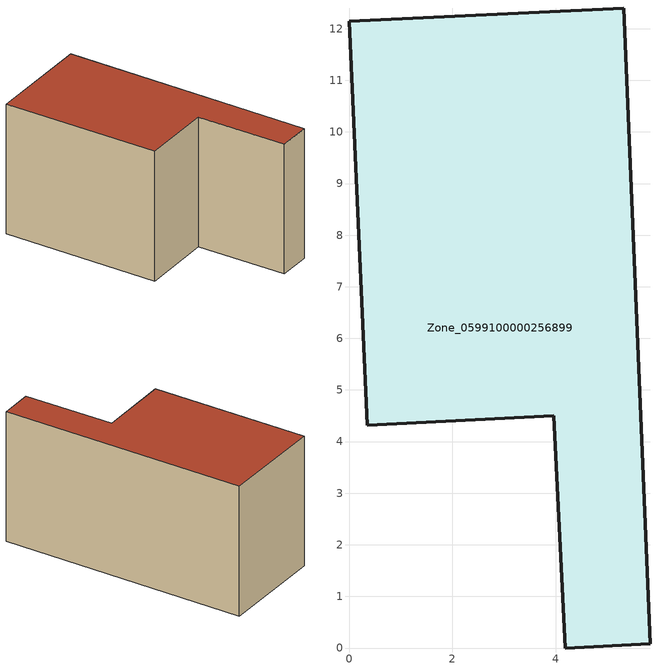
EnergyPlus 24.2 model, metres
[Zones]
Zone_0599100000256899
 floor ground (C_G): 3.97,4.5 0.35,4.32 0,12.14 5.32,12.4 5.84,0.08 4.19,0 z0
 wall outside (C_F): 5.32,12.4 0,12.14 0.35,4.32 3.97,4.5 4.19,0 5.84,0.08 5.32,12.4 z0:6.62
 roof outside (C_R): 5.84,0.08 5.32,12.4 0,12.14 0.35,4.32 3.97,4.5 4.19,0 z6.62
[BUILDING]
Pand.0599100000256899: North Axis=0; Terrain=City; Loads Convergence Tolerance Value=0.04; Temperature Convergence Tolerance Value=0.4; Solar Distribution=FullExterior; Maximum Number of Warmup Days=25; Minimum Number of Warmup Days=1
[Site:Location]
Rotterdam.The.Hague.AP_ZH_NLD Design_Conditions: Latitude=51.96; Longitude=4.45; Time Zone=1; Elevation=-4.5
[SITE:GROUNDTEMPERATURE:BUILDINGSURFACE]
18, 18, 18, 18, 18, 18, 18, 18, 18, 18, 18, 18
[MATERIAL] Thermal Absorptance=0.9; Solar Absorptance=0.7; Visible Absorptance=0.7
Name | Roughness | Thickness | Conductivity | Density | Specific Heat
G.TI.1946 | MediumSmooth | 0.15 | 1 | 540 | 1210
F.TI.1946 | Rough | 0.3 | 0.857143 | 1920 | 840
R.TI.1946 | MediumRough | 0.2 | 0.1 | 1500 | 1000
[CONSTRUCTION]
C_G: G.TI.1946
C_F: F.TI.1946
C_R: R.TI.1946
[ZONE]
Zone_0599100000256899: Type=1; Multiplier=1; Ceiling Height=Autocalculate; Volume=Autocalculate; Floor Area=autocalculate; Part of Total Floor Area=Yes
[ZONEINFILTRATION:DESIGNFLOWRATE]
Infil_Zone_0599100000256899: Zone or ZoneList or Space or SpaceList=Zone_0599100000256899; Schedule=AlwaysOn; Design Flow Rate Calculation Method=Flow/Area; Flow Rate per Floor Area=0.003; Constant Term Coefficient=1; Temperature Term Coefficient=0; Velocity Term Coefficient=0; Velocity Squared Term Coefficient=0
[HVACTEMPLATE:ZONE:IDEALLOADSAIRSYSTEM]
Zone_0599100000256899: Maximum Heating Supply Air Temperature=50; Minimum Cooling Supply Air Temperature=13; Maximum Heating Supply Air Humidity Ratio=0.0156; Minimum Cooling Supply Air Humidity Ratio=0.0077; Heating Limit=NoLimit; Cooling Limit=NoLimit; Dehumidification Control Type=ConstantSensibleHeatRatio; Cooling Sensible Heat Ratio=0.7; Dehumidification Setpoint=60; Humidification Control Type=None; Humidification Setpoint=30; Outdoor Air Method=None; Outdoor Air Flow Rate per Person=0.00944; Outdoor Air Flow Rate per Zone Floor Area=0; Outdoor Air Flow Rate per Zone=0; Demand Controlled Ventilation Type=None; Outdoor Air Economizer Type=NoEconomizer; Heat Recovery Type=None; Sensible Heat Recovery Effectiveness=0.7; Latent Heat Recovery Effectiveness=0.65
[ZONECONTROL:THERMOSTAT]
ThermostatControl_Zone_0599100000256899: Zone or ZoneList=Zone_0599100000256899; Control Type Schedule=DualSetpointControlType; Control 1=Thermostat_Zone_0599100000256899; Temperature Difference Between Cutout And Setpoint=0
[THERMOSTATSETPOINT:DUALSETPOINT]
Thermostat_Zone_0599100000256899: Heating Setpoint Temperature Schedule=HeatingSetpoint_Zone_0599100000256899; Cooling Setpoint Temperature Schedule=CoolingSetpoint_Zone_0599100000256899
[SCHEDULE:COMPACT]
HeatingSetpoint_Zone_0599100000256899: Through: 12/31, For: AllDays, Until: 24:00, 21
CoolingSetpoint_Zone_0599100000256899: Through: 12/31, For: AllDays, Until: 24:00, 24
DualSetpointControlType: Through: 12/31, For: AllDays, Until: 24:00, 4
AlwaysOn: Through: 12/31, For: AllDays, Until: 24:00, 1
